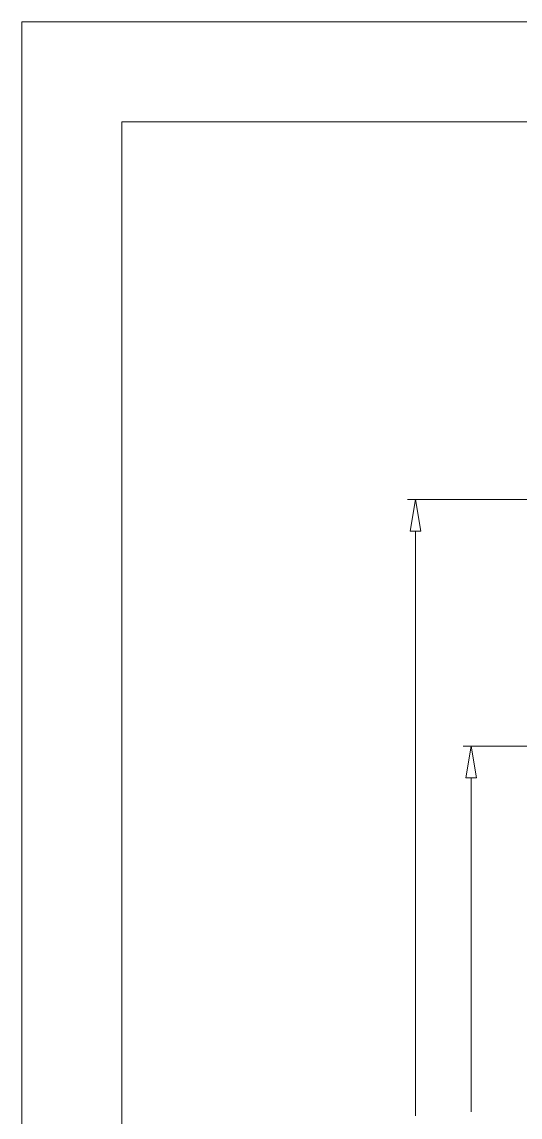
# Model space of a CAD drawing. Header units: millimetres. Extents: x 0 to 260, y 22 to 203.
# Drawn here: x 0.13 to 22.43, y 153.79 to 202.78 of the extents above; entities that cross this region are included whole.
import ezdxf

# ---------------------------------------------------------------- set-up
doc = ezdxf.new("R2010")
doc.units = ezdxf.units.MM

msp = doc.modelspace()

# ---------------------------------------------------------------- linework, layer by layer
at = {"color": 7, "lineweight": 0}
for points in [[(0.128058, 22.287794), (259.869517, 22.287794), (259.869517, 202.784781), (0.128058, 202.784781)], [(4.604456, 198.308031), (255.392767, 198.308031), (255.392767, 26.763839), (4.604456, 26.763839)]]:
    msp.add_lwpolyline(points, close=True, dxfattribs=at)
at = {"color": 3, "lineweight": 0, "true_color": 0x00ff00}
for points in [[(26.944779, 181.420629), (17.392262, 181.420629)], [(17.510725, 179.996924), (17.747791, 181.420735)], [(17.747933, 181.420629), (17.985352, 179.996818)], [(17.510725, 179.996924), (17.985211, 179.996924)], [(17.747933, 179.996924), (17.747933, 153.838451)], [(26.944779, 170.387892), (19.883579, 170.387892)], [(20.002041, 168.964363), (20.239108, 170.387821)], [(20.239249, 170.387892), (20.476316, 168.964434)], [(20.002041, 168.964363), (20.476528, 168.964363)], [(20.239249, 168.964363), (20.239249, 154.029163)]]:
    msp.add_lwpolyline(points, dxfattribs=at)

doc.saveas('drawing.dxf')
